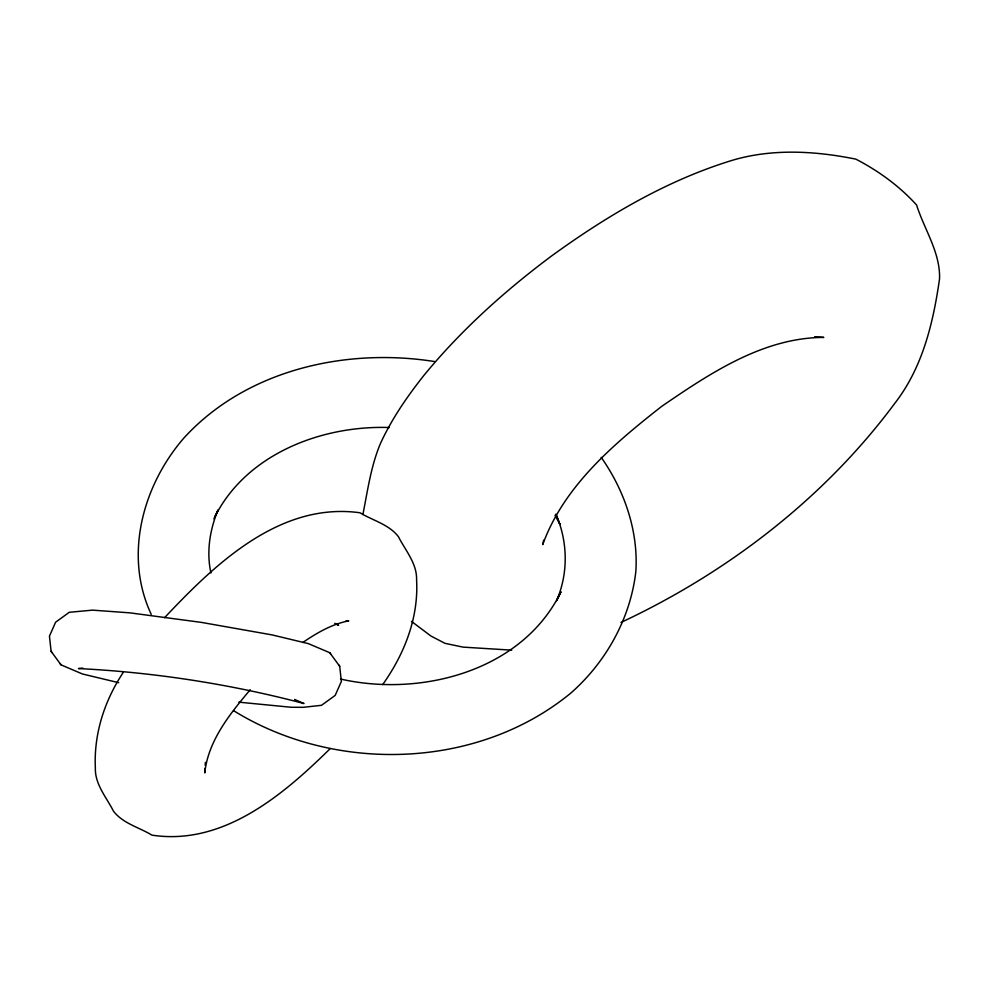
<?xml version="1.0" encoding="UTF-8"?>
<svg xmlns="http://www.w3.org/2000/svg" width="989" height="989" viewBox="0 0 989 989"><rect width="100%" height="100%" fill="white"/><g stroke="black" fill="none" stroke-linecap="round" stroke-linejoin="round"><path stroke-width="1.48" d="M205.032 768.379L204.772 772.941C208.172 740.563 230.054 713.786 250.229 689.704M205.205 765.338L205.378 762.309M362.876 514.589C367.648 490.643 370.912 466.128 380.456 443.48C391.718 418.928 407.122 396.626 423.824 375.499C461.035 330.153 504.971 290.729 551.924 255.706C606.096 216.504 664.497 181.692 728.572 161.467C769.689 148.214 814.058 150.687 855.831 159.13C878.356 170.776 899.582 186.192 916.605 205.032C924.319 229.584 940.391 252.38 939.55 278.811C933.22 322.847 922.725 367.278 894.921 403.166C824.554 498.073 727.644 572.52 620.981 622.452M543.666 540.192L542.738 544.58C563.977 485.97 614.07 443.69 661.765 406.318C709.892 373.385 763.335 337.521 823.812 337.41L814.639 336.767M556.622 600.496C568.514 573.163 567.847 541.342 555.88 514.156L559.984 524.442L555.027 515.269M215.009 516.307L218.062 509.953C209.841 529.721 206.281 551.899 210.929 573.002M556.733 600.657L561.01 591.743C522.575 670.888 421.314 697.393 340.55 679.047M213.884 518.842C244.951 454.483 321.178 425.196 389.32 427.52M123.353 672.26C104.574 700.583 93.745 733.677 95.352 767.86C94.808 784.388 106.478 797.332 113.525 811.252C122.97 823.503 139.09 827.348 151.947 835.136C223.069 846.003 283.114 795.02 330.264 748.537M382.694 684.573C404.353 654.088 418.693 617.964 416.592 580.048C417.135 563.532 405.465 550.589 398.406 536.656C388.974 524.405 372.841 520.56 359.996 512.772C279.862 501.646 215.009 564.051 164.52 617.742M302.77 642.516C316.777 632.948 331.896 624.096 348.746 620.857L345.816 621.092M82.866 668.107L78.465 668.552C154.395 672.347 230.536 684.104 304.031 703.55L294.549 699.446M511.758 650.156L463 647.115L444.976 643.332L430.92 636.014L411.461 621.389M434.678 361.566C345.791 347.473 246.162 369.824 183.892 438.028C142.775 485.426 123.551 555.459 151.243 614.33M238.856 702.165L291.298 707.271L303.302 707.32L321.512 705.305L335.184 695.403L341.353 681.446L339.697 666.277L329.745 652.715L308.321 643.616L272.111 634.913L201.323 622.378L129.955 612.859L92.583 610.139L69.292 612.29L55.619 622.192L49.45 636.15L51.107 651.331L61.046 664.892L82.47 673.991L118.692 682.682M334.715 623.293L338.646 625.283L335.951 623.836M233.503 710.609C334.925 773.583 477.588 769.726 570.876 693.029C606.084 662.074 630.5 618.286 635.84 571.506C638.461 530.92 624.38 490.284 601.188 457.351M329.745 652.715L330.66 653.952M338.708 664.929L339.697 666.277M51.107 651.331L52.096 652.678M60.131 663.644L61.046 664.892"/></g></svg>
